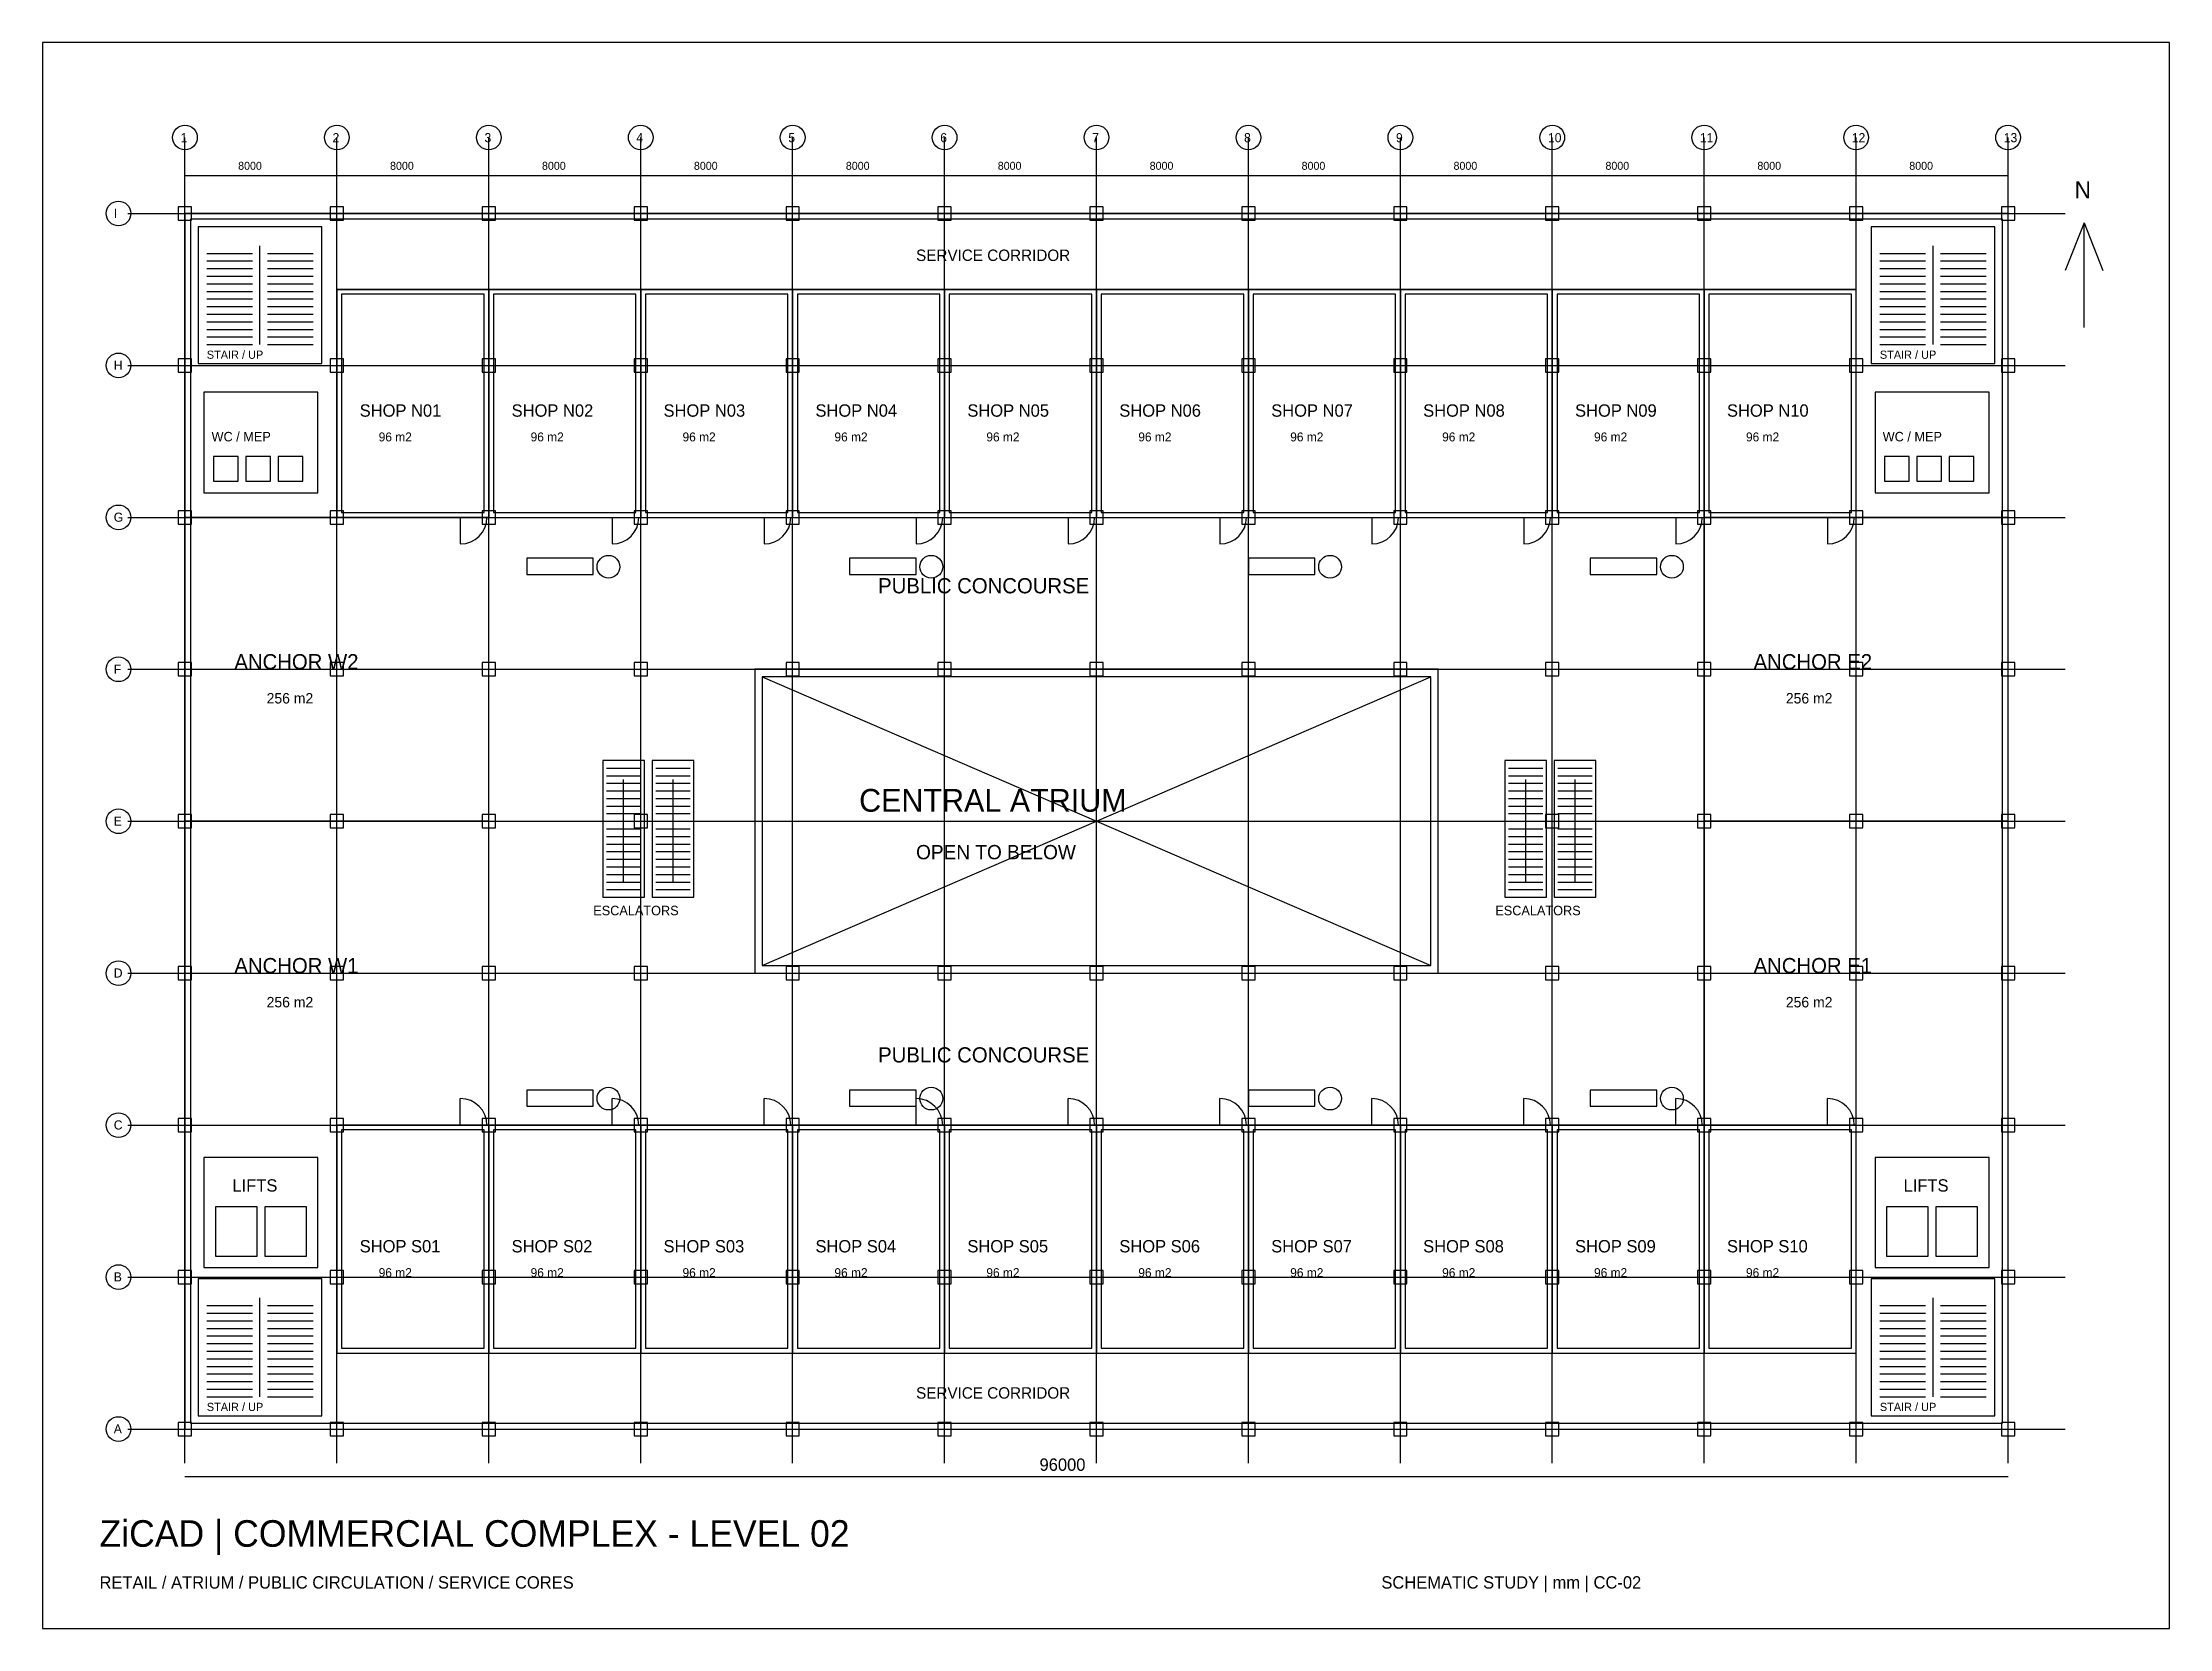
# Model space of a CAD drawing. Header units: millimetres. Extents: x -7500 to 104500, y -10500 to 73000.
import ezdxf

# ---------------------------------------------------------------- set-up
doc = ezdxf.new("R2010")
doc.units = ezdxf.units.MM
for name, color, linetype in [('A-ATRIUM', 30, 'Continuous'), ('A-CORE', 3, 'Continuous'), ('A-DIMS', 7, 'Continuous'), ('A-FURN', 8, 'Continuous'), ('A-GLAZ', 4, 'Continuous'), ('A-GRID', 8, 'Continuous'), ('A-TEXT', 7, 'Continuous'), ('A-WALL', 7, 'Continuous'), ('S-COLUMN', 8, 'Continuous')]:
    doc.layers.add(name, color=color, linetype=linetype)

msp = doc.modelspace()

# ---------------------------------------------------------------- linework, layer by layer
at = {"layer": 'A-ATRIUM'}
for p, q in [((66000, 40000), (30000, 40000)), ((30000, 40000), (30000, 24000)), ((65600, 39600), (30400, 39600)), ((30400, 39600), (30400, 24400)), ((65600, 24400), (65600, 39600)), ((66000, 24000), (66000, 40000)), ((23100, 28800), (23100, 34200)), ((25700, 28800), (25700, 34200)), ((70600, 28800), (70600, 34200)), ((73200, 28800), (73200, 34200)), ((30000, 24000), (66000, 24000)), ((30400, 24400), (65600, 24400))]:
    msp.add_line(p, q, dxfattribs=at)
at = {"layer": 'A-CORE'}
for p, q in [((7200, 63300), (700, 63300)), ((700, 63300), (700, 56100)), ((7200, 56100), (7200, 63300)), ((95300, 63300), (88800, 63300)), ((88800, 63300), (88800, 56100)), ((95300, 56100), (95300, 63300)), ((1150, 61900), (3550, 61900)), ((3950, 57100), (3950, 62300)), ((4350, 61900), (6750, 61900)), ((89250, 61900), (91650, 61900)), ((92050, 57100), (92050, 62300)), ((92450, 61900), (94850, 61900)), ((1150, 61500), (3550, 61500)), ((1150, 61100), (3550, 61100)), ((1150, 60700), (3550, 60700)), ((4350, 61500), (6750, 61500)), ((4350, 61100), (6750, 61100)), ((4350, 60700), (6750, 60700)), ((89250, 61500), (91650, 61500)), ((89250, 61100), (91650, 61100)), ((89250, 60700), (91650, 60700)), ((92450, 61500), (94850, 61500)), ((92450, 61100), (94850, 61100)), ((92450, 60700), (94850, 60700)), ((1150, 60300), (3550, 60300)), ((1150, 59900), (3550, 59900)), ((1150, 59500), (3550, 59500)), ((4350, 60300), (6750, 60300)), ((4350, 59900), (6750, 59900)), ((4350, 59500), (6750, 59500)), ((89250, 60300), (91650, 60300)), ((89250, 59900), (91650, 59900)), ((89250, 59500), (91650, 59500)), ((92450, 60300), (94850, 60300)), ((92450, 59900), (94850, 59900)), ((92450, 59500), (94850, 59500)), ((1150, 59100), (3550, 59100)), ((1150, 58700), (3550, 58700)), ((1150, 58300), (3550, 58300)), ((4350, 59100), (6750, 59100)), ((4350, 58700), (6750, 58700)), ((4350, 58300), (6750, 58300)), ((89250, 59100), (91650, 59100)), ((89250, 58700), (91650, 58700)), ((89250, 58300), (91650, 58300)), ((92450, 59100), (94850, 59100)), ((92450, 58700), (94850, 58700)), ((92450, 58300), (94850, 58300)), ((1150, 57900), (3550, 57900)), ((1150, 57500), (3550, 57500)), ((4350, 57900), (6750, 57900)), ((4350, 57500), (6750, 57500)), ((89250, 57900), (91650, 57900)), ((89250, 57500), (91650, 57500)), ((92450, 57900), (94850, 57900)), ((92450, 57500), (94850, 57500)), ((700, 56100), (7200, 56100)), ((1150, 57100), (3550, 57100)), ((4350, 57100), (6750, 57100)), ((88800, 56100), (95300, 56100)), ((89250, 57100), (91650, 57100)), ((92450, 57100), (94850, 57100)), ((7000, 54600), (1000, 54600)), ((1000, 54600), (1000, 49300)), ((7000, 49300), (7000, 54600)), ((95000, 54600), (89000, 54600)), ((89000, 54600), (89000, 49300)), ((95000, 49300), (95000, 54600)), ((1000, 49300), (7000, 49300)), ((89000, 49300), (95000, 49300)), ((24200, 35200), (22000, 35200)), ((22000, 35200), (22000, 28000)), ((22200, 34800), (24000, 34800)), ((24200, 28000), (24200, 35200)), ((26800, 35200), (24600, 35200)), ((24600, 35200), (24600, 28000)), ((24800, 34800), (26600, 34800)), ((26800, 28000), (26800, 35200)), ((71700, 35200), (69500, 35200)), ((69500, 35200), (69500, 28000)), ((69700, 34800), (71500, 34800)), ((71700, 28000), (71700, 35200)), ((74300, 35200), (72100, 35200)), ((72100, 35200), (72100, 28000)), ((72300, 34800), (74100, 34800)), ((74300, 28000), (74300, 35200)), ((22200, 34400), (24000, 34400)), ((22200, 34000), (24000, 34000)), ((22200, 33600), (24000, 33600)), ((24800, 34400), (26600, 34400)), ((24800, 34000), (26600, 34000)), ((24800, 33600), (26600, 33600)), ((69700, 34400), (71500, 34400)), ((69700, 34000), (71500, 34000)), ((69700, 33600), (71500, 33600)), ((72300, 34400), (74100, 34400)), ((72300, 34000), (74100, 34000)), ((72300, 33600), (74100, 33600)), ((22200, 33200), (24000, 33200)), ((22200, 32800), (24000, 32800)), ((24800, 33200), (26600, 33200)), ((24800, 32800), (26600, 32800)), ((69700, 33200), (71500, 33200)), ((69700, 32800), (71500, 32800)), ((72300, 33200), (74100, 33200)), ((72300, 32800), (74100, 32800)), ((22200, 32400), (24000, 32400)), ((22200, 32000), (24000, 32000)), ((22200, 31600), (24000, 31600)), ((24800, 32400), (26600, 32400)), ((24800, 32000), (26600, 32000)), ((24800, 31600), (26600, 31600)), ((69700, 32400), (71500, 32400)), ((69700, 32000), (71500, 32000)), ((69700, 31600), (71500, 31600)), ((72300, 32400), (74100, 32400)), ((72300, 32000), (74100, 32000)), ((72300, 31600), (74100, 31600)), ((22200, 31200), (24000, 31200)), ((22200, 30800), (24000, 30800)), ((22200, 30400), (24000, 30400)), ((24800, 31200), (26600, 31200)), ((24800, 30800), (26600, 30800)), ((24800, 30400), (26600, 30400)), ((69700, 31200), (71500, 31200)), ((69700, 30800), (71500, 30800)), ((69700, 30400), (71500, 30400)), ((72300, 31200), (74100, 31200)), ((72300, 30800), (74100, 30800)), ((72300, 30400), (74100, 30400)), ((22200, 30000), (24000, 30000)), ((22200, 29600), (24000, 29600)), ((22200, 29200), (24000, 29200)), ((24800, 30000), (26600, 30000)), ((24800, 29600), (26600, 29600)), ((24800, 29200), (26600, 29200)), ((69700, 30000), (71500, 30000)), ((69700, 29600), (71500, 29600)), ((69700, 29200), (71500, 29200)), ((72300, 30000), (74100, 30000)), ((72300, 29600), (74100, 29600)), ((72300, 29200), (74100, 29200)), ((22000, 28000), (24200, 28000)), ((22200, 28800), (24000, 28800)), ((22200, 28400), (24000, 28400)), ((24600, 28000), (26800, 28000)), ((24800, 28800), (26600, 28800)), ((24800, 28400), (26600, 28400)), ((69500, 28000), (71700, 28000)), ((69700, 28800), (71500, 28800)), ((69700, 28400), (71500, 28400)), ((72100, 28000), (74300, 28000)), ((72300, 28800), (74100, 28800)), ((72300, 28400), (74100, 28400)), ((7000, 14300), (1000, 14300)), ((1000, 14300), (1000, 8500)), ((7000, 8500), (7000, 14300)), ((95000, 14300), (89000, 14300)), ((89000, 14300), (89000, 8500)), ((95000, 8500), (95000, 14300)), ((3800, 11700), (1600, 11700)), ((1600, 11700), (1600, 9100)), ((3800, 9100), (3800, 11700)), ((6400, 11700), (4200, 11700)), ((4200, 11700), (4200, 9100)), ((6400, 9100), (6400, 11700)), ((91800, 11700), (89600, 11700)), ((89600, 11700), (89600, 9100)), ((91800, 9100), (91800, 11700)), ((94400, 11700), (92200, 11700)), ((92200, 11700), (92200, 9100)), ((94400, 9100), (94400, 11700)), ((1600, 9100), (3800, 9100)), ((4200, 9100), (6400, 9100)), ((89600, 9100), (91800, 9100)), ((92200, 9100), (94400, 9100)), ((7200, 7900), (700, 7900)), ((700, 7900), (700, 700)), ((1000, 8500), (7000, 8500)), ((7200, 700), (7200, 7900)), ((95300, 7900), (88800, 7900)), ((88800, 7900), (88800, 700)), ((89000, 8500), (95000, 8500)), ((95300, 700), (95300, 7900)), ((3950, 1700), (3950, 6900)), ((92050, 1700), (92050, 6900)), ((1150, 6500), (3550, 6500)), ((1150, 6100), (3550, 6100)), ((1150, 5700), (3550, 5700)), ((4350, 6500), (6750, 6500)), ((4350, 6100), (6750, 6100)), ((4350, 5700), (6750, 5700)), ((89250, 6500), (91650, 6500)), ((89250, 6100), (91650, 6100)), ((89250, 5700), (91650, 5700)), ((92450, 6500), (94850, 6500)), ((92450, 6100), (94850, 6100)), ((92450, 5700), (94850, 5700)), ((1150, 5300), (3550, 5300)), ((1150, 4900), (3550, 4900)), ((1150, 4500), (3550, 4500)), ((4350, 5300), (6750, 5300)), ((4350, 4900), (6750, 4900)), ((4350, 4500), (6750, 4500)), ((89250, 5300), (91650, 5300)), ((89250, 4900), (91650, 4900)), ((89250, 4500), (91650, 4500)), ((92450, 5300), (94850, 5300)), ((92450, 4900), (94850, 4900)), ((92450, 4500), (94850, 4500)), ((1150, 4100), (3550, 4100)), ((1150, 3700), (3550, 3700)), ((4350, 4100), (6750, 4100)), ((4350, 3700), (6750, 3700)), ((89250, 4100), (91650, 4100)), ((89250, 3700), (91650, 3700)), ((92450, 4100), (94850, 4100)), ((92450, 3700), (94850, 3700)), ((1150, 3300), (3550, 3300)), ((1150, 2900), (3550, 2900)), ((1150, 2500), (3550, 2500)), ((4350, 3300), (6750, 3300)), ((4350, 2900), (6750, 2900)), ((4350, 2500), (6750, 2500)), ((89250, 3300), (91650, 3300)), ((89250, 2900), (91650, 2900)), ((89250, 2500), (91650, 2500)), ((92450, 3300), (94850, 3300)), ((92450, 2900), (94850, 2900)), ((92450, 2500), (94850, 2500)), ((1150, 2100), (3550, 2100)), ((1150, 1700), (3550, 1700)), ((4350, 2100), (6750, 2100)), ((4350, 1700), (6750, 1700)), ((89250, 2100), (91650, 2100)), ((89250, 1700), (91650, 1700)), ((92450, 2100), (94850, 2100)), ((92450, 1700), (94850, 1700)), ((700, 700), (7200, 700)), ((88800, 700), (95300, 700))]:
    msp.add_line(p, q, dxfattribs=at)
for centre in [(22300, 45400), (39300, 45400), (60300, 45400), (78300, 45400), (22300, 17400), (39300, 17400), (60300, 17400), (78300, 17400)]:
    msp.add_circle(centre, 600, dxfattribs=at)
at = {"layer": 'A-DIMS'}
for p, q in [((0, 66000), (8000, 66000)), ((8000, 66000), (16000, 66000)), ((16000, 66000), (24000, 66000)), ((24000, 66000), (32000, 66000)), ((32000, 66000), (40000, 66000)), ((40000, 66000), (48000, 66000)), ((48000, 66000), (56000, 66000)), ((56000, 66000), (64000, 66000)), ((64000, 66000), (72000, 66000)), ((72000, 66000), (80000, 66000)), ((80000, 66000), (88000, 66000)), ((88000, 66000), (96000, 66000)), ((100000, 63500), (99000, 61000)), ((100000, 58000), (100000, 63500)), ((100000, 63500), (101000, 61000)), ((0, -2500), (96000, -2500))]:
    msp.add_line(p, q, dxfattribs=at)
at = {"layer": 'A-FURN'}
for p, q in [((15750, 59750), (8250, 59750)), ((8250, 59750), (8250, 48250)), ((15750, 48250), (15750, 59750)), ((23750, 59750), (16250, 59750)), ((16250, 59750), (16250, 48250)), ((23750, 48250), (23750, 59750)), ((31750, 59750), (24250, 59750)), ((24250, 59750), (24250, 48250)), ((31750, 48250), (31750, 59750)), ((39750, 59750), (32250, 59750)), ((32250, 59750), (32250, 48250)), ((39750, 48250), (39750, 59750)), ((47750, 59750), (40250, 59750)), ((40250, 59750), (40250, 48250)), ((47750, 48250), (47750, 59750)), ((55750, 59750), (48250, 59750)), ((48250, 59750), (48250, 48250)), ((55750, 48250), (55750, 59750)), ((63750, 59750), (56250, 59750)), ((56250, 59750), (56250, 48250)), ((63750, 48250), (63750, 59750)), ((71750, 59750), (64250, 59750)), ((64250, 59750), (64250, 48250)), ((71750, 48250), (71750, 59750)), ((79750, 59750), (72250, 59750)), ((72250, 59750), (72250, 48250)), ((79750, 48250), (79750, 59750)), ((87750, 59750), (80250, 59750)), ((80250, 59750), (80250, 48250)), ((87750, 48250), (87750, 59750)), ((2800, 51200), (1500, 51200)), ((1500, 51200), (1500, 49900)), ((2800, 49900), (2800, 51200)), ((4500, 51200), (3200, 51200)), ((3200, 51200), (3200, 49900)), ((4500, 49900), (4500, 51200)), ((6200, 51200), (4900, 51200)), ((4900, 51200), (4900, 49900)), ((6200, 49900), (6200, 51200)), ((90800, 51200), (89500, 51200)), ((89500, 51200), (89500, 49900)), ((90800, 49900), (90800, 51200)), ((92500, 51200), (91200, 51200)), ((91200, 51200), (91200, 49900)), ((92500, 49900), (92500, 51200)), ((94200, 51200), (92900, 51200)), ((92900, 51200), (92900, 49900)), ((94200, 49900), (94200, 51200)), ((1500, 49900), (2800, 49900)), ((3200, 49900), (4500, 49900)), ((4900, 49900), (6200, 49900)), ((89500, 49900), (90800, 49900)), ((91200, 49900), (92500, 49900)), ((92900, 49900), (94200, 49900)), ((8250, 48250), (15750, 48250)), ((16250, 48250), (23750, 48250)), ((24250, 48250), (31750, 48250)), ((32250, 48250), (39750, 48250)), ((40250, 48250), (47750, 48250)), ((48250, 48250), (55750, 48250)), ((56250, 48250), (63750, 48250)), ((64250, 48250), (71750, 48250)), ((72250, 48250), (79750, 48250)), ((80250, 48250), (87750, 48250)), ((21500, 45850), (18000, 45850)), ((18000, 45850), (18000, 45000)), ((18000, 45000), (21500, 45000)), ((21500, 45000), (21500, 45850)), ((38500, 45850), (35000, 45850)), ((35000, 45850), (35000, 45000)), ((35000, 45000), (38500, 45000)), ((38500, 45000), (38500, 45850)), ((59500, 45850), (56000, 45850)), ((56000, 45850), (56000, 45000)), ((56000, 45000), (59500, 45000)), ((59500, 45000), (59500, 45850)), ((77500, 45850), (74000, 45850)), ((74000, 45850), (74000, 45000)), ((74000, 45000), (77500, 45000)), ((77500, 45000), (77500, 45850)), ((30400, 24400), (65600, 39600)), ((30400, 39600), (65600, 24400)), ((21500, 17850), (18000, 17850)), ((18000, 17850), (18000, 17000)), ((18000, 17000), (21500, 17000)), ((21500, 17000), (21500, 17850)), ((38500, 17850), (35000, 17850)), ((35000, 17850), (35000, 17000)), ((35000, 17000), (38500, 17000)), ((38500, 17000), (38500, 17850)), ((59500, 17850), (56000, 17850)), ((56000, 17850), (56000, 17000)), ((56000, 17000), (59500, 17000)), ((59500, 17000), (59500, 17850)), ((77500, 17850), (74000, 17850)), ((74000, 17850), (74000, 17000)), ((74000, 17000), (77500, 17000)), ((77500, 17000), (77500, 17850)), ((15750, 15750), (8250, 15750)), ((8250, 15750), (8250, 4250)), ((15750, 4250), (15750, 15750)), ((23750, 15750), (16250, 15750)), ((16250, 15750), (16250, 4250)), ((23750, 4250), (23750, 15750)), ((31750, 15750), (24250, 15750)), ((24250, 15750), (24250, 4250)), ((31750, 4250), (31750, 15750)), ((39750, 15750), (32250, 15750)), ((32250, 15750), (32250, 4250)), ((39750, 4250), (39750, 15750)), ((47750, 15750), (40250, 15750)), ((40250, 15750), (40250, 4250)), ((47750, 4250), (47750, 15750)), ((55750, 15750), (48250, 15750)), ((48250, 15750), (48250, 4250)), ((55750, 4250), (55750, 15750)), ((63750, 15750), (56250, 15750)), ((56250, 15750), (56250, 4250)), ((63750, 4250), (63750, 15750)), ((71750, 15750), (64250, 15750)), ((64250, 15750), (64250, 4250)), ((71750, 4250), (71750, 15750)), ((79750, 15750), (72250, 15750)), ((72250, 15750), (72250, 4250)), ((79750, 4250), (79750, 15750)), ((87750, 15750), (80250, 15750)), ((80250, 15750), (80250, 4250)), ((87750, 4250), (87750, 15750)), ((8250, 4250), (15750, 4250)), ((16250, 4250), (23750, 4250)), ((24250, 4250), (31750, 4250)), ((32250, 4250), (39750, 4250)), ((40250, 4250), (47750, 4250)), ((48250, 4250), (55750, 4250)), ((56250, 4250), (63750, 4250)), ((64250, 4250), (71750, 4250)), ((72250, 4250), (79750, 4250)), ((80250, 4250), (87750, 4250))]:
    msp.add_line(p, q, dxfattribs=at)
at = {"layer": 'A-GLAZ'}
for p, q in [((8300, 48000), (14500, 48000)), ((16300, 48000), (22500, 48000)), ((24300, 48000), (30500, 48000)), ((32300, 48000), (38500, 48000)), ((40300, 48000), (46500, 48000)), ((48300, 48000), (54500, 48000)), ((56300, 48000), (62500, 48000)), ((64300, 48000), (70500, 48000)), ((72300, 48000), (78500, 48000)), ((80300, 48000), (86500, 48000)), ((16000, 32800), (16000, 47000)), ((80000, 32800), (80000, 47000)), ((16000, 16800), (16000, 31000)), ((80000, 16800), (80000, 31000)), ((8300, 16000), (14500, 16000)), ((16300, 16000), (22500, 16000)), ((24300, 16000), (30500, 16000)), ((32300, 16000), (38500, 16000)), ((40300, 16000), (46500, 16000)), ((48300, 16000), (54500, 16000)), ((56300, 16000), (62500, 16000)), ((64300, 16000), (70500, 16000)), ((72300, 16000), (78500, 16000)), ((80300, 16000), (86500, 16000))]:
    msp.add_line(p, q, dxfattribs=at)
at = {"layer": 'A-GRID'}
for p, q in [((0, -1800), (0, 68000)), ((8000, -1800), (8000, 68000)), ((16000, -1800), (16000, 68000)), ((24000, -1800), (24000, 68000)), ((32000, -1800), (32000, 68000)), ((40000, -1800), (40000, 68000)), ((48000, -1800), (48000, 68000)), ((56000, -1800), (56000, 68000)), ((64000, -1800), (64000, 68000)), ((72000, -1800), (72000, 68000)), ((80000, -1800), (80000, 68000)), ((88000, -1800), (88000, 68000)), ((96000, -1800), (96000, 68000)), ((-3000, 64000), (99000, 64000)), ((-3000, 56000), (99000, 56000)), ((-3000, 48000), (99000, 48000)), ((-3000, 40000), (99000, 40000)), ((-3000, 32000), (99000, 32000)), ((-3000, 24000), (99000, 24000)), ((-3000, 16000), (99000, 16000)), ((-3000, 8000), (99000, 8000)), ((-3000, 0), (99000, 0))]:
    msp.add_line(p, q, dxfattribs=at)
for centre in [(0, 68000), (8000, 68000), (16000, 68000), (24000, 68000), (32000, 68000), (40000, 68000), (48000, 68000), (56000, 68000), (64000, 68000), (72000, 68000), (80000, 68000), (88000, 68000), (96000, 68000), (-3500, 64000), (-3500, 56000), (-3500, 48000), (-3500, 40000), (-3500, 32000), (-3500, 24000), (-3500, 16000), (-3500, 8000), (-3500, 0)]:
    msp.add_circle(centre, 650, dxfattribs=at)
at = {"layer": 'A-WALL'}
for p, q in [((104500, 73000), (-7500, 73000)), ((-7500, 73000), (-7500, -10500)), ((104500, -10500), (104500, 73000)), ((96000, 64000), (0, 64000)), ((0, 64000), (0, 0)), ((96000, 0), (96000, 64000)), ((95700, 63700), (300, 63700)), ((300, 63700), (300, 300)), ((95700, 300), (95700, 63700)), ((8000, 60000), (88000, 60000)), ((16000, 60000), (8000, 60000)), ((8000, 60000), (8000, 48000)), ((16000, 48000), (16000, 60000)), ((24000, 60000), (16000, 60000)), ((16000, 60000), (16000, 48000)), ((24000, 48000), (24000, 60000)), ((32000, 60000), (24000, 60000)), ((24000, 60000), (24000, 48000)), ((32000, 48000), (32000, 60000)), ((40000, 60000), (32000, 60000)), ((32000, 60000), (32000, 48000)), ((40000, 48000), (40000, 60000)), ((48000, 60000), (40000, 60000)), ((40000, 60000), (40000, 48000)), ((48000, 48000), (48000, 60000)), ((56000, 60000), (48000, 60000)), ((48000, 60000), (48000, 48000)), ((56000, 48000), (56000, 60000)), ((64000, 60000), (56000, 60000)), ((56000, 60000), (56000, 48000)), ((64000, 48000), (64000, 60000)), ((72000, 60000), (64000, 60000)), ((64000, 60000), (64000, 48000)), ((72000, 48000), (72000, 60000)), ((80000, 60000), (72000, 60000)), ((72000, 60000), (72000, 48000)), ((80000, 48000), (80000, 60000)), ((88000, 60000), (80000, 60000)), ((80000, 60000), (80000, 48000)), ((88000, 48000), (88000, 60000)), ((16000, 48000), (0, 48000)), ((0, 48000), (0, 32000)), ((8000, 48000), (16000, 48000)), ((14500, 48000), (14500, 46600)), ((16000, 48000), (24000, 48000)), ((16000, 32000), (16000, 48000)), ((22500, 48000), (22500, 46600)), ((24000, 48000), (32000, 48000)), ((30500, 48000), (30500, 46600)), ((32000, 48000), (40000, 48000)), ((38500, 48000), (38500, 46600)), ((40000, 48000), (48000, 48000)), ((46500, 48000), (46500, 46600)), ((48000, 48000), (56000, 48000)), ((54500, 48000), (54500, 46600)), ((56000, 48000), (64000, 48000)), ((62500, 48000), (62500, 46600)), ((64000, 48000), (72000, 48000)), ((70500, 48000), (70500, 46600)), ((72000, 48000), (80000, 48000)), ((78500, 48000), (78500, 46600)), ((80000, 48000), (88000, 48000)), ((96000, 48000), (80000, 48000)), ((80000, 48000), (80000, 32000)), ((86500, 48000), (86500, 46600)), ((96000, 32000), (96000, 48000)), ((16000, 32000), (0, 32000)), ((0, 32000), (0, 16000)), ((0, 32000), (16000, 32000)), ((16000, 16000), (16000, 32000)), ((96000, 32000), (80000, 32000)), ((80000, 32000), (80000, 16000)), ((80000, 32000), (96000, 32000)), ((96000, 16000), (96000, 32000)), ((14500, 16000), (14500, 17400)), ((22500, 16000), (22500, 17400)), ((30500, 16000), (30500, 17400)), ((38500, 16000), (38500, 17400)), ((46500, 16000), (46500, 17400)), ((54500, 16000), (54500, 17400)), ((62500, 16000), (62500, 17400)), ((70500, 16000), (70500, 17400)), ((78500, 16000), (78500, 17400)), ((86500, 16000), (86500, 17400)), ((0, 16000), (16000, 16000)), ((16000, 16000), (8000, 16000)), ((8000, 16000), (8000, 4000)), ((16000, 4000), (16000, 16000)), ((24000, 16000), (16000, 16000)), ((16000, 16000), (16000, 4000)), ((24000, 4000), (24000, 16000)), ((32000, 16000), (24000, 16000)), ((24000, 16000), (24000, 4000)), ((32000, 4000), (32000, 16000)), ((40000, 16000), (32000, 16000)), ((32000, 16000), (32000, 4000)), ((40000, 4000), (40000, 16000)), ((48000, 16000), (40000, 16000)), ((40000, 16000), (40000, 4000)), ((48000, 4000), (48000, 16000)), ((56000, 16000), (48000, 16000)), ((48000, 16000), (48000, 4000)), ((56000, 4000), (56000, 16000)), ((64000, 16000), (56000, 16000)), ((56000, 16000), (56000, 4000)), ((64000, 4000), (64000, 16000)), ((72000, 16000), (64000, 16000)), ((64000, 16000), (64000, 4000)), ((72000, 4000), (72000, 16000)), ((80000, 16000), (72000, 16000)), ((72000, 16000), (72000, 4000)), ((80000, 4000), (80000, 16000)), ((88000, 16000), (80000, 16000)), ((80000, 16000), (80000, 4000)), ((80000, 16000), (96000, 16000)), ((88000, 4000), (88000, 16000)), ((8000, 4000), (88000, 4000)), ((8000, 4000), (16000, 4000)), ((16000, 4000), (24000, 4000)), ((24000, 4000), (32000, 4000)), ((32000, 4000), (40000, 4000)), ((40000, 4000), (48000, 4000)), ((48000, 4000), (56000, 4000)), ((56000, 4000), (64000, 4000)), ((64000, 4000), (72000, 4000)), ((72000, 4000), (80000, 4000)), ((80000, 4000), (88000, 4000)), ((0, 0), (96000, 0)), ((300, 300), (95700, 300)), ((-7500, -10500), (104500, -10500))]:
    msp.add_line(p, q, dxfattribs=at)
for centre, start, end in [((14500, 48000), 270, 360), ((22500, 48000), 270, 360), ((30500, 48000), 270, 360), ((38500, 48000), 270, 360), ((46500, 48000), 270, 360), ((54500, 48000), 270, 360), ((62500, 48000), 270, 360), ((70500, 48000), 270, 360), ((78500, 48000), 270, 360), ((86500, 48000), 270, 360), ((14500, 16000), 0, 90), ((22500, 16000), 0, 90), ((30500, 16000), 0, 90), ((38500, 16000), 0, 90), ((46500, 16000), 0, 90), ((54500, 16000), 0, 90), ((62500, 16000), 0, 90), ((70500, 16000), 0, 90), ((78500, 16000), 0, 90), ((86500, 16000), 0, 90)]:
    msp.add_arc(centre, 1400, start, end, dxfattribs=at)
at = {"layer": 'S-COLUMN'}
for p, q in [((350, 64350), (-350, 64350)), ((-350, 64350), (-350, 63650)), ((350, 63650), (350, 64350)), ((8350, 64350), (7650, 64350)), ((7650, 64350), (7650, 63650)), ((8350, 63650), (8350, 64350)), ((16350, 64350), (15650, 64350)), ((15650, 64350), (15650, 63650)), ((16350, 63650), (16350, 64350)), ((24350, 64350), (23650, 64350)), ((23650, 64350), (23650, 63650)), ((24350, 63650), (24350, 64350)), ((32350, 64350), (31650, 64350)), ((31650, 64350), (31650, 63650)), ((32350, 63650), (32350, 64350)), ((40350, 64350), (39650, 64350)), ((39650, 64350), (39650, 63650)), ((40350, 63650), (40350, 64350)), ((48350, 64350), (47650, 64350)), ((47650, 64350), (47650, 63650)), ((48350, 63650), (48350, 64350)), ((56350, 64350), (55650, 64350)), ((55650, 64350), (55650, 63650)), ((56350, 63650), (56350, 64350)), ((64350, 64350), (63650, 64350)), ((63650, 64350), (63650, 63650)), ((64350, 63650), (64350, 64350)), ((72350, 64350), (71650, 64350)), ((71650, 64350), (71650, 63650)), ((72350, 63650), (72350, 64350)), ((80350, 64350), (79650, 64350)), ((79650, 64350), (79650, 63650)), ((80350, 63650), (80350, 64350)), ((88350, 64350), (87650, 64350)), ((87650, 64350), (87650, 63650)), ((88350, 63650), (88350, 64350)), ((96350, 64350), (95650, 64350)), ((95650, 64350), (95650, 63650)), ((96350, 63650), (96350, 64350)), ((-350, 63650), (350, 63650)), ((7650, 63650), (8350, 63650)), ((15650, 63650), (16350, 63650)), ((23650, 63650), (24350, 63650)), ((31650, 63650), (32350, 63650)), ((39650, 63650), (40350, 63650)), ((47650, 63650), (48350, 63650)), ((55650, 63650), (56350, 63650)), ((63650, 63650), (64350, 63650)), ((71650, 63650), (72350, 63650)), ((79650, 63650), (80350, 63650)), ((87650, 63650), (88350, 63650)), ((95650, 63650), (96350, 63650)), ((350, 56350), (-350, 56350)), ((-350, 56350), (-350, 55650)), ((350, 55650), (350, 56350)), ((8350, 56350), (7650, 56350)), ((7650, 56350), (7650, 55650)), ((8350, 55650), (8350, 56350)), ((16350, 56350), (15650, 56350)), ((15650, 56350), (15650, 55650)), ((16350, 55650), (16350, 56350)), ((24350, 56350), (23650, 56350)), ((23650, 56350), (23650, 55650)), ((24350, 55650), (24350, 56350)), ((32350, 56350), (31650, 56350)), ((31650, 56350), (31650, 55650)), ((32350, 55650), (32350, 56350)), ((40350, 56350), (39650, 56350)), ((39650, 56350), (39650, 55650)), ((40350, 55650), (40350, 56350)), ((48350, 56350), (47650, 56350)), ((47650, 56350), (47650, 55650)), ((48350, 55650), (48350, 56350)), ((56350, 56350), (55650, 56350)), ((55650, 56350), (55650, 55650)), ((56350, 55650), (56350, 56350)), ((64350, 56350), (63650, 56350)), ((63650, 56350), (63650, 55650)), ((64350, 55650), (64350, 56350)), ((72350, 56350), (71650, 56350)), ((71650, 56350), (71650, 55650)), ((72350, 55650), (72350, 56350)), ((80350, 56350), (79650, 56350)), ((79650, 56350), (79650, 55650)), ((80350, 55650), (80350, 56350)), ((88350, 56350), (87650, 56350)), ((87650, 56350), (87650, 55650)), ((88350, 55650), (88350, 56350)), ((96350, 56350), (95650, 56350)), ((95650, 56350), (95650, 55650)), ((96350, 55650), (96350, 56350)), ((-350, 55650), (350, 55650)), ((7650, 55650), (8350, 55650)), ((15650, 55650), (16350, 55650)), ((23650, 55650), (24350, 55650)), ((31650, 55650), (32350, 55650)), ((39650, 55650), (40350, 55650)), ((47650, 55650), (48350, 55650)), ((55650, 55650), (56350, 55650)), ((63650, 55650), (64350, 55650)), ((71650, 55650), (72350, 55650)), ((79650, 55650), (80350, 55650)), ((87650, 55650), (88350, 55650)), ((95650, 55650), (96350, 55650)), ((350, 48350), (-350, 48350)), ((-350, 48350), (-350, 47650)), ((350, 47650), (350, 48350)), ((8350, 48350), (7650, 48350)), ((7650, 48350), (7650, 47650)), ((8350, 47650), (8350, 48350)), ((16350, 48350), (15650, 48350)), ((15650, 48350), (15650, 47650)), ((16350, 47650), (16350, 48350)), ((24350, 48350), (23650, 48350)), ((23650, 48350), (23650, 47650)), ((24350, 47650), (24350, 48350)), ((32350, 48350), (31650, 48350)), ((31650, 48350), (31650, 47650)), ((32350, 47650), (32350, 48350)), ((40350, 48350), (39650, 48350)), ((39650, 48350), (39650, 47650)), ((40350, 47650), (40350, 48350)), ((48350, 48350), (47650, 48350)), ((47650, 48350), (47650, 47650)), ((48350, 47650), (48350, 48350)), ((56350, 48350), (55650, 48350)), ((55650, 48350), (55650, 47650)), ((56350, 47650), (56350, 48350)), ((64350, 48350), (63650, 48350)), ((63650, 48350), (63650, 47650)), ((64350, 47650), (64350, 48350)), ((72350, 48350), (71650, 48350)), ((71650, 48350), (71650, 47650)), ((72350, 47650), (72350, 48350)), ((80350, 48350), (79650, 48350)), ((79650, 48350), (79650, 47650)), ((80350, 47650), (80350, 48350)), ((88350, 48350), (87650, 48350)), ((87650, 48350), (87650, 47650)), ((88350, 47650), (88350, 48350)), ((96350, 48350), (95650, 48350)), ((95650, 48350), (95650, 47650)), ((96350, 47650), (96350, 48350)), ((-350, 47650), (350, 47650)), ((7650, 47650), (8350, 47650)), ((15650, 47650), (16350, 47650)), ((23650, 47650), (24350, 47650)), ((31650, 47650), (32350, 47650)), ((39650, 47650), (40350, 47650)), ((47650, 47650), (48350, 47650)), ((55650, 47650), (56350, 47650)), ((63650, 47650), (64350, 47650)), ((71650, 47650), (72350, 47650)), ((79650, 47650), (80350, 47650)), ((87650, 47650), (88350, 47650)), ((95650, 47650), (96350, 47650)), ((350, 40350), (-350, 40350)), ((-350, 40350), (-350, 39650)), ((350, 39650), (350, 40350)), ((8350, 40350), (7650, 40350)), ((7650, 40350), (7650, 39650)), ((8350, 39650), (8350, 40350)), ((16350, 40350), (15650, 40350)), ((15650, 40350), (15650, 39650)), ((16350, 39650), (16350, 40350)), ((24350, 40350), (23650, 40350)), ((23650, 40350), (23650, 39650)), ((24350, 39650), (24350, 40350)), ((32350, 40350), (31650, 40350)), ((31650, 40350), (31650, 39650)), ((32350, 39650), (32350, 40350)), ((40350, 40350), (39650, 40350)), ((39650, 40350), (39650, 39650)), ((40350, 39650), (40350, 40350)), ((48350, 40350), (47650, 40350)), ((47650, 40350), (47650, 39650)), ((48350, 39650), (48350, 40350)), ((56350, 40350), (55650, 40350)), ((55650, 40350), (55650, 39650)), ((56350, 39650), (56350, 40350)), ((64350, 40350), (63650, 40350)), ((63650, 40350), (63650, 39650)), ((64350, 39650), (64350, 40350)), ((72350, 40350), (71650, 40350)), ((71650, 40350), (71650, 39650)), ((72350, 39650), (72350, 40350)), ((80350, 40350), (79650, 40350)), ((79650, 40350), (79650, 39650)), ((80350, 39650), (80350, 40350)), ((88350, 40350), (87650, 40350)), ((87650, 40350), (87650, 39650)), ((88350, 39650), (88350, 40350)), ((96350, 40350), (95650, 40350)), ((95650, 40350), (95650, 39650)), ((96350, 39650), (96350, 40350)), ((-350, 39650), (350, 39650)), ((7650, 39650), (8350, 39650)), ((15650, 39650), (16350, 39650)), ((23650, 39650), (24350, 39650)), ((31650, 39650), (32350, 39650)), ((39650, 39650), (40350, 39650)), ((47650, 39650), (48350, 39650)), ((55650, 39650), (56350, 39650)), ((63650, 39650), (64350, 39650)), ((71650, 39650), (72350, 39650)), ((79650, 39650), (80350, 39650)), ((87650, 39650), (88350, 39650)), ((95650, 39650), (96350, 39650)), ((350, 32350), (-350, 32350)), ((-350, 32350), (-350, 31650)), ((-350, 31650), (350, 31650)), ((350, 31650), (350, 32350)), ((8350, 32350), (7650, 32350)), ((7650, 32350), (7650, 31650)), ((7650, 31650), (8350, 31650)), ((8350, 31650), (8350, 32350)), ((16350, 32350), (15650, 32350)), ((15650, 32350), (15650, 31650)), ((15650, 31650), (16350, 31650)), ((16350, 31650), (16350, 32350)), ((24350, 32350), (23650, 32350)), ((23650, 32350), (23650, 31650)), ((23650, 31650), (24350, 31650)), ((24350, 31650), (24350, 32350)), ((72350, 32350), (71650, 32350)), ((71650, 32350), (71650, 31650)), ((71650, 31650), (72350, 31650)), ((72350, 31650), (72350, 32350)), ((80350, 32350), (79650, 32350)), ((79650, 32350), (79650, 31650)), ((79650, 31650), (80350, 31650)), ((80350, 31650), (80350, 32350)), ((88350, 32350), (87650, 32350)), ((87650, 32350), (87650, 31650)), ((87650, 31650), (88350, 31650)), ((88350, 31650), (88350, 32350)), ((96350, 32350), (95650, 32350)), ((95650, 32350), (95650, 31650)), ((95650, 31650), (96350, 31650)), ((96350, 31650), (96350, 32350)), ((350, 24350), (-350, 24350)), ((-350, 24350), (-350, 23650)), ((-350, 23650), (350, 23650)), ((350, 23650), (350, 24350)), ((8350, 24350), (7650, 24350)), ((7650, 24350), (7650, 23650)), ((7650, 23650), (8350, 23650)), ((8350, 23650), (8350, 24350)), ((16350, 24350), (15650, 24350)), ((15650, 24350), (15650, 23650)), ((15650, 23650), (16350, 23650)), ((16350, 23650), (16350, 24350)), ((24350, 24350), (23650, 24350)), ((23650, 24350), (23650, 23650)), ((23650, 23650), (24350, 23650)), ((24350, 23650), (24350, 24350)), ((32350, 24350), (31650, 24350)), ((31650, 24350), (31650, 23650)), ((31650, 23650), (32350, 23650)), ((32350, 23650), (32350, 24350)), ((40350, 24350), (39650, 24350)), ((39650, 24350), (39650, 23650)), ((39650, 23650), (40350, 23650)), ((40350, 23650), (40350, 24350)), ((48350, 24350), (47650, 24350)), ((47650, 24350), (47650, 23650)), ((47650, 23650), (48350, 23650)), ((48350, 23650), (48350, 24350)), ((56350, 24350), (55650, 24350)), ((55650, 24350), (55650, 23650)), ((55650, 23650), (56350, 23650)), ((56350, 23650), (56350, 24350)), ((64350, 24350), (63650, 24350)), ((63650, 24350), (63650, 23650)), ((63650, 23650), (64350, 23650)), ((64350, 23650), (64350, 24350)), ((72350, 24350), (71650, 24350)), ((71650, 24350), (71650, 23650)), ((71650, 23650), (72350, 23650)), ((72350, 23650), (72350, 24350)), ((80350, 24350), (79650, 24350)), ((79650, 24350), (79650, 23650)), ((79650, 23650), (80350, 23650)), ((80350, 23650), (80350, 24350)), ((88350, 24350), (87650, 24350)), ((87650, 24350), (87650, 23650)), ((87650, 23650), (88350, 23650)), ((88350, 23650), (88350, 24350)), ((96350, 24350), (95650, 24350)), ((95650, 24350), (95650, 23650)), ((95650, 23650), (96350, 23650)), ((96350, 23650), (96350, 24350)), ((350, 16350), (-350, 16350)), ((-350, 16350), (-350, 15650)), ((350, 15650), (350, 16350)), ((8350, 16350), (7650, 16350)), ((7650, 16350), (7650, 15650)), ((8350, 15650), (8350, 16350)), ((16350, 16350), (15650, 16350)), ((15650, 16350), (15650, 15650)), ((16350, 15650), (16350, 16350)), ((24350, 16350), (23650, 16350)), ((23650, 16350), (23650, 15650)), ((24350, 15650), (24350, 16350)), ((32350, 16350), (31650, 16350)), ((31650, 16350), (31650, 15650)), ((32350, 15650), (32350, 16350)), ((40350, 16350), (39650, 16350)), ((39650, 16350), (39650, 15650)), ((40350, 15650), (40350, 16350)), ((48350, 16350), (47650, 16350)), ((47650, 16350), (47650, 15650)), ((48350, 15650), (48350, 16350)), ((56350, 16350), (55650, 16350)), ((55650, 16350), (55650, 15650)), ((56350, 15650), (56350, 16350)), ((64350, 16350), (63650, 16350)), ((63650, 16350), (63650, 15650)), ((64350, 15650), (64350, 16350)), ((72350, 16350), (71650, 16350)), ((71650, 16350), (71650, 15650)), ((72350, 15650), (72350, 16350)), ((80350, 16350), (79650, 16350)), ((79650, 16350), (79650, 15650)), ((80350, 15650), (80350, 16350)), ((88350, 16350), (87650, 16350)), ((87650, 16350), (87650, 15650)), ((88350, 15650), (88350, 16350)), ((96350, 16350), (95650, 16350)), ((95650, 16350), (95650, 15650)), ((96350, 15650), (96350, 16350)), ((-350, 15650), (350, 15650)), ((7650, 15650), (8350, 15650)), ((15650, 15650), (16350, 15650)), ((23650, 15650), (24350, 15650)), ((31650, 15650), (32350, 15650)), ((39650, 15650), (40350, 15650)), ((47650, 15650), (48350, 15650)), ((55650, 15650), (56350, 15650)), ((63650, 15650), (64350, 15650)), ((71650, 15650), (72350, 15650)), ((79650, 15650), (80350, 15650)), ((87650, 15650), (88350, 15650)), ((95650, 15650), (96350, 15650)), ((350, 8350), (-350, 8350)), ((-350, 8350), (-350, 7650)), ((350, 7650), (350, 8350)), ((8350, 8350), (7650, 8350)), ((7650, 8350), (7650, 7650)), ((8350, 7650), (8350, 8350)), ((16350, 8350), (15650, 8350)), ((15650, 8350), (15650, 7650)), ((16350, 7650), (16350, 8350)), ((24350, 8350), (23650, 8350)), ((23650, 8350), (23650, 7650)), ((24350, 7650), (24350, 8350)), ((32350, 8350), (31650, 8350)), ((31650, 8350), (31650, 7650)), ((32350, 7650), (32350, 8350)), ((40350, 8350), (39650, 8350)), ((39650, 8350), (39650, 7650)), ((40350, 7650), (40350, 8350)), ((48350, 8350), (47650, 8350)), ((47650, 8350), (47650, 7650)), ((48350, 7650), (48350, 8350)), ((56350, 8350), (55650, 8350)), ((55650, 8350), (55650, 7650)), ((56350, 7650), (56350, 8350)), ((64350, 8350), (63650, 8350)), ((63650, 8350), (63650, 7650)), ((64350, 7650), (64350, 8350)), ((72350, 8350), (71650, 8350)), ((71650, 8350), (71650, 7650)), ((72350, 7650), (72350, 8350)), ((80350, 8350), (79650, 8350)), ((79650, 8350), (79650, 7650)), ((80350, 7650), (80350, 8350)), ((88350, 8350), (87650, 8350)), ((87650, 8350), (87650, 7650)), ((88350, 7650), (88350, 8350)), ((96350, 8350), (95650, 8350)), ((95650, 8350), (95650, 7650)), ((96350, 7650), (96350, 8350)), ((-350, 7650), (350, 7650)), ((7650, 7650), (8350, 7650)), ((15650, 7650), (16350, 7650)), ((23650, 7650), (24350, 7650)), ((31650, 7650), (32350, 7650)), ((39650, 7650), (40350, 7650)), ((47650, 7650), (48350, 7650)), ((55650, 7650), (56350, 7650)), ((63650, 7650), (64350, 7650)), ((71650, 7650), (72350, 7650)), ((79650, 7650), (80350, 7650)), ((87650, 7650), (88350, 7650)), ((95650, 7650), (96350, 7650)), ((350, 350), (-350, 350)), ((-350, 350), (-350, -350)), ((350, -350), (350, 350)), ((8350, 350), (7650, 350)), ((7650, 350), (7650, -350)), ((8350, -350), (8350, 350)), ((16350, 350), (15650, 350)), ((15650, 350), (15650, -350)), ((16350, -350), (16350, 350)), ((24350, 350), (23650, 350)), ((23650, 350), (23650, -350)), ((24350, -350), (24350, 350)), ((32350, 350), (31650, 350)), ((31650, 350), (31650, -350)), ((32350, -350), (32350, 350)), ((40350, 350), (39650, 350)), ((39650, 350), (39650, -350)), ((40350, -350), (40350, 350)), ((48350, 350), (47650, 350)), ((47650, 350), (47650, -350)), ((48350, -350), (48350, 350)), ((56350, 350), (55650, 350)), ((55650, 350), (55650, -350)), ((56350, -350), (56350, 350)), ((64350, 350), (63650, 350)), ((63650, 350), (63650, -350)), ((64350, -350), (64350, 350)), ((72350, 350), (71650, 350)), ((71650, 350), (71650, -350)), ((72350, -350), (72350, 350)), ((80350, 350), (79650, 350)), ((79650, 350), (79650, -350)), ((80350, -350), (80350, 350)), ((88350, 350), (87650, 350)), ((87650, 350), (87650, -350)), ((88350, -350), (88350, 350)), ((96350, 350), (95650, 350)), ((95650, 350), (95650, -350)), ((96350, -350), (96350, 350)), ((-350, -350), (350, -350)), ((7650, -350), (8350, -350)), ((15650, -350), (16350, -350)), ((23650, -350), (24350, -350)), ((31650, -350), (32350, -350)), ((39650, -350), (40350, -350)), ((47650, -350), (48350, -350)), ((55650, -350), (56350, -350)), ((63650, -350), (64350, -350)), ((71650, -350), (72350, -350)), ((79650, -350), (80350, -350)), ((87650, -350), (88350, -350)), ((95650, -350), (96350, -350))]:
    msp.add_line(p, q, dxfattribs=at)

# ---------------------------------------------------------------- texts
at = {"layer": 'A-ATRIUM'}
for s, height, p in [('CENTRAL ATRIUM', 1200, (35500, 32500)), ('OPEN TO BELOW', 750, (38500, 30000))]:
    msp.add_text(s, height=height, dxfattribs=at).set_placement(p)
at = {"layer": 'A-TEXT'}
for s, height, p in [('1', 480, (-230, 67750)), ('2', 480, (7770, 67750)), ('3', 480, (15770, 67750)), ('4', 480, (23770, 67750)), ('5', 480, (31770, 67750)), ('6', 480, (39770, 67750)), ('7', 480, (47770, 67750)), ('8', 480, (55770, 67750)), ('9', 480, (63770, 67750)), ('10', 480, (71770, 67750)), ('11', 480, (79770, 67750)), ('12', 480, (87770, 67750)), ('13', 480, (95770, 67750)), ('8000', 420, (2800, 66300)), ('8000', 420, (10800, 66300)), ('8000', 420, (18800, 66300)), ('8000', 420, (26800, 66300)), ('8000', 420, (34800, 66300)), ('8000', 420, (42800, 66300)), ('8000', 420, (50800, 66300)), ('8000', 420, (58800, 66300)), ('8000', 420, (66800, 66300)), ('8000', 420, (74800, 66300)), ('8000', 420, (82800, 66300)), ('8000', 420, (90800, 66300)), ('N', 900, (99500, 64800)), ('I', 480, (-3750, 63770)), ('SERVICE CORRIDOR', 600, (38500, 61500)), ('H', 480, (-3750, 55770)), ('STAIR / UP', 430, (1150, 56350)), ('STAIR / UP', 430, (89250, 56350)), ('SHOP N01', 650, (9200, 53300)), ('SHOP N02', 650, (17200, 53300)), ('SHOP N03', 650, (25200, 53300)), ('SHOP N04', 650, (33200, 53300)), ('SHOP N05', 650, (41200, 53300)), ('SHOP N06', 650, (49200, 53300)), ('SHOP N07', 650, (57200, 53300)), ('SHOP N08', 650, (65200, 53300)), ('SHOP N09', 650, (73200, 53300)), ('SHOP N10', 650, (81200, 53300)), ('WC / MEP', 500, (1400, 52000)), ('96 m2', 470, (10200, 52000)), ('96 m2', 470, (18200, 52000)), ('96 m2', 470, (26200, 52000)), ('96 m2', 470, (34200, 52000)), ('96 m2', 470, (42200, 52000)), ('96 m2', 470, (50200, 52000)), ('96 m2', 470, (58200, 52000)), ('96 m2', 470, (66200, 52000)), ('96 m2', 470, (74200, 52000)), ('96 m2', 470, (82200, 52000)), ('WC / MEP', 500, (89400, 52000)), ('G', 480, (-3750, 47770)), ('PUBLIC CONCOURSE', 800, (36500, 44000)), ('ANCHOR W2', 800, (2600, 40000)), ('ANCHOR E2', 800, (82600, 40000)), ('F', 480, (-3750, 39770)), ('256 m2', 550, (4300, 38200)), ('256 m2', 550, (84300, 38200)), ('E', 480, (-3750, 31770)), ('ESCALATORS', 500, (21500, 27050)), ('ESCALATORS', 500, (69000, 27050)), ('ANCHOR W1', 800, (2600, 24000)), ('ANCHOR E1', 800, (82600, 24000)), ('D', 480, (-3750, 23770)), ('256 m2', 550, (4300, 22200)), ('256 m2', 550, (84300, 22200)), ('PUBLIC CONCOURSE', 800, (36500, 19300)), ('C', 480, (-3750, 15770)), ('LIFTS', 650, (2500, 12500)), ('LIFTS', 650, (90500, 12500)), ('SHOP S01', 650, (9200, 9300)), ('SHOP S02', 650, (17200, 9300)), ('SHOP S03', 650, (25200, 9300)), ('SHOP S04', 650, (33200, 9300)), ('SHOP S05', 650, (41200, 9300)), ('SHOP S06', 650, (49200, 9300)), ('SHOP S07', 650, (57200, 9300)), ('SHOP S08', 650, (65200, 9300)), ('SHOP S09', 650, (73200, 9300)), ('SHOP S10', 650, (81200, 9300)), ('B', 480, (-3750, 7770)), ('96 m2', 470, (10200, 8000)), ('96 m2', 470, (18200, 8000)), ('96 m2', 470, (26200, 8000)), ('96 m2', 470, (34200, 8000)), ('96 m2', 470, (42200, 8000)), ('96 m2', 470, (50200, 8000)), ('96 m2', 470, (58200, 8000)), ('96 m2', 470, (66200, 8000)), ('96 m2', 470, (74200, 8000)), ('96 m2', 470, (82200, 8000)), ('STAIR / UP', 430, (1150, 950)), ('SERVICE CORRIDOR', 600, (38500, 1600)), ('STAIR / UP', 430, (89250, 950)), ('A', 480, (-3750, -230)), ('96000', 650, (45000, -2200)), ('ZiCAD | COMMERCIAL COMPLEX - LEVEL 02', 1400, (-4500, -6200)), ('RETAIL / ATRIUM / PUBLIC CIRCULATION / SERVICE CORES', 650, (-4500, -8400)), ('SCHEMATIC STUDY | mm | CC-02', 650, (63000, -8400))]:
    msp.add_text(s, height=height, dxfattribs=at).set_placement(p)

doc.saveas('drawing.dxf')
